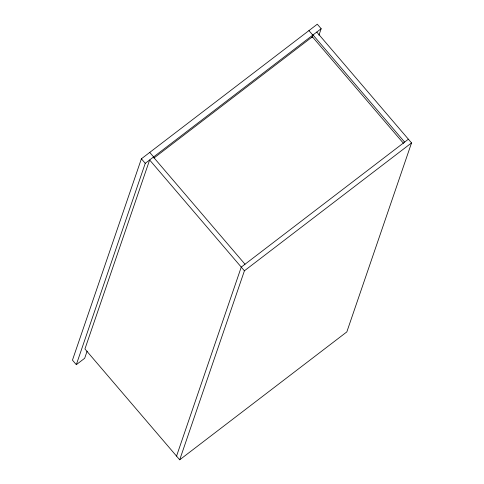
<?xml version="1.0" encoding="UTF-8"?>
<svg xmlns="http://www.w3.org/2000/svg" width="484" height="484" viewBox="0 0 484 484"><rect width="100%" height="100%" fill="white"/><g stroke="black" fill="none" stroke-linecap="round" stroke-linejoin="round"><path stroke-width="0.73" d="M318.956 35.138L321.158 28.713L317.298 24.2L141.388 158.806L72.455 360.156L76.315 364.67L84.676 358.275L87.12 351.136M76.315 364.67L145.254 163.326L321.158 28.713M312.065 37.25L312.803 35.108L308.937 30.595M312.035 37.8L313.009 34.951L404.624 142.09M176.545 456.103L241.256 267.101L408.387 139.21M244.414 270.798L149.641 159.968L84.93 348.97L179.703 459.8L244.414 270.798L411.545 142.907L316.772 32.071M411.545 142.907L346.834 331.903L179.703 459.8M153.972 158.008L312.38 36.79L403.505 143.355M149.75 152.412L153.609 156.931M153.398 157.088L245.013 264.228M141.388 158.806L145.254 163.326"/></g></svg>
